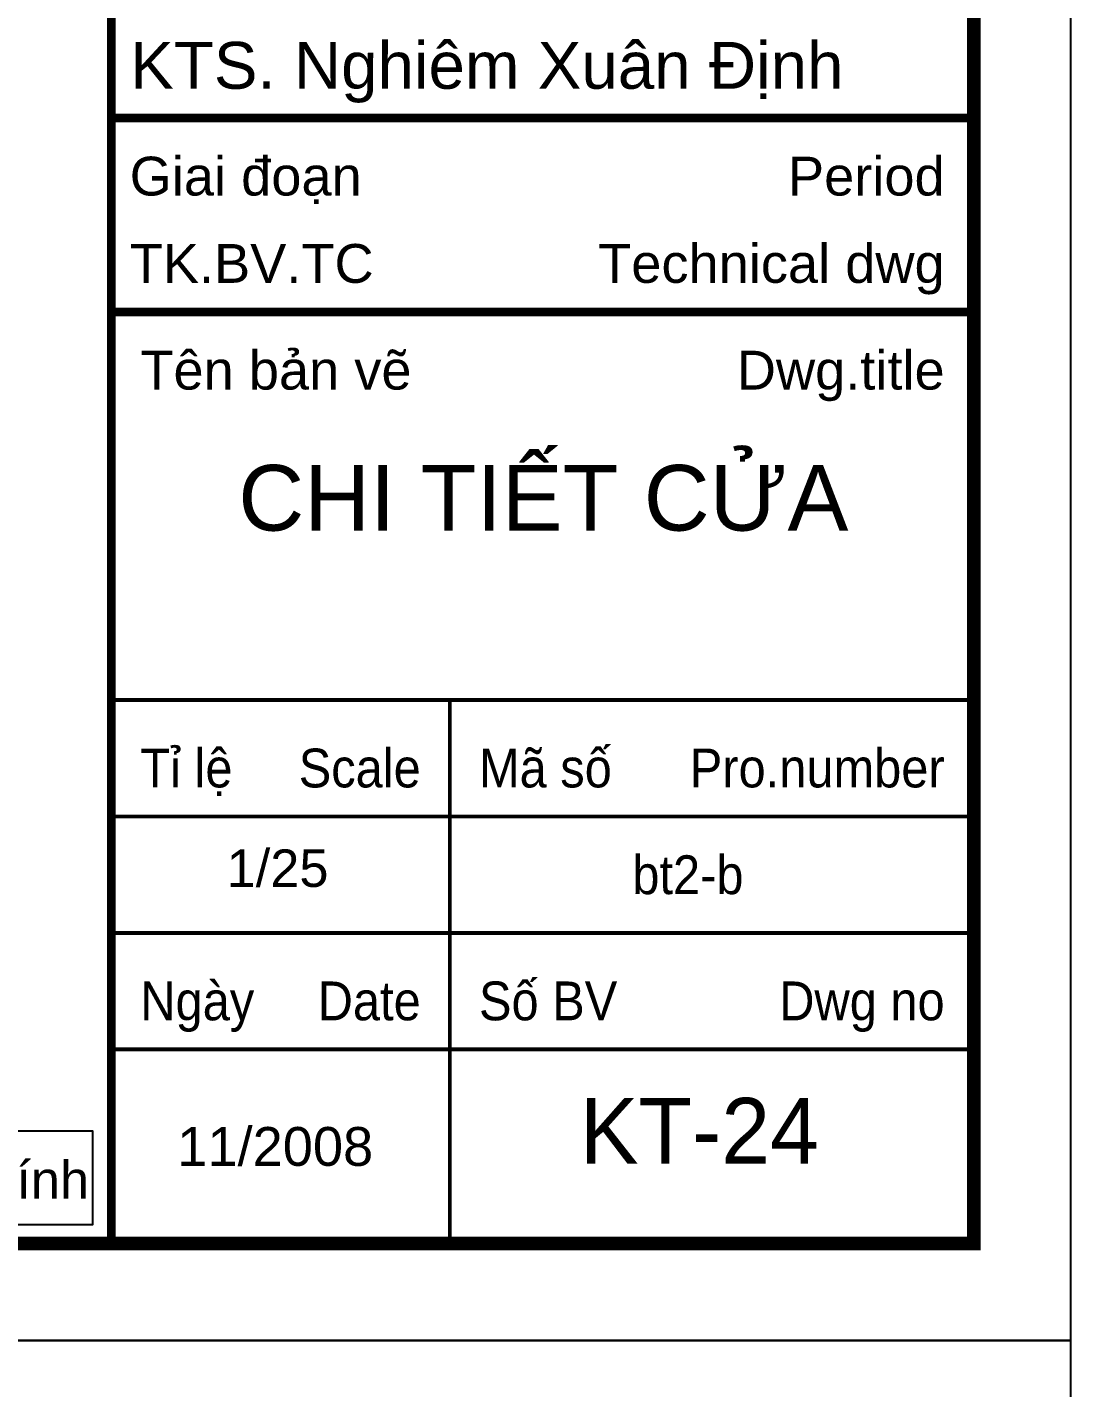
# Model space of a CAD drawing. Header units: millimetres. Extents: x -229618 to 2906, y -178063 to 96806.
# Drawn here: x -9413 to -7743, y -57051 to -54874 of the extents above; entities that cross this region are included whole.
import ezdxf
from ezdxf.enums import TextEntityAlignment as Align

# ---------------------------------------------------------------- set-up
doc = ezdxf.new("R2010")
doc.units = ezdxf.units.MM
doc.header["$LTSCALE"] = 200
doc.header["$MEASUREMENT"] = 0
doc.linetypes.add('DASHED2', pattern=[0.375, 0.25, -0.125])
doc.layers.get('DEFPOINTS').update_dxf_attribs({"linetype": 'CONTINUOUS'})
for name, color, linetype in [('CUA', 145, 'CONTINUOUS'), ('KHUNGTEN', 7, 'CONTINUOUS'), ('TEXT', 33, 'CONTINUOUS')]:
    doc.layers.add(name, color=color, linetype=linetype)
doc.layers.add('in', color=203, linetype='CONTINUOUS', lineweight=5, plot=False)
doc.layers.add('khuat', color=8, linetype='DASHED2', lineweight=15)
doc.styles.add('Arial iso', font='vnarial_0.ttf')
doc.styles.add('TEXT1', font='Vhavan_0.ttf', dxfattribs={"height": 200})

# ---------------------------------------------------------------- blocks, each defined once
blk = doc.blocks.new('KhungA3')
at = {"layer": 'DEFPOINTS', "color": 8}
blk.add_lwpolyline([(-3.738, 3.813), (416.305, 3.813), (416.305, 300.813), (-3.738, 300.813)], close=True, dxfattribs=at)
at = {"layer": 'KHUNGTEN', "color": 4}
for points, const_width in [([(7.542, 8.987), (411.131, 8.987), (411.131, 295.639), (7.542, 295.639)], 0.724), ([(365.131, 295.639), (411.131, 295.639), (411.131, 8.987), (365.131, 8.987)], 0.466)]:
    blk.add_lwpolyline(points, close=True, dxfattribs=dict(at, const_width=const_width))
at = {"layer": 'KHUNGTEN', "color": 4, "const_width": 0.466}
for points in [[(365.131, 69.008), (411.131, 69.008)], [(365.131, 58.66), (411.131, 58.66)]]:
    blk.add_lwpolyline(points, dxfattribs=at)
at = {"layer": 'KHUNGTEN', "color": 8, "const_width": 0.207}
for points in [[(365.131, 37.963), (411.131, 37.963)], [(383.19, 37.963), (383.19, 8.987)], [(365.131, 31.754), (411.131, 31.754)], [(365.131, 25.545), (411.131, 25.545)], [(365.131, 19.336), (411.131, 19.336)]]:
    blk.add_lwpolyline(points, dxfattribs=at)
at = {"layer": 'KHUNGTEN', "color": 7, "style": 'Arial iso', "width": 1}
for s, height, p in [('KTS. Nghiªm Xu©n §Þnh', 2.5, (366.139, 70.561)), ('TK.BV.TC', 2.0697, (366.115, 60.212))]:
    blk.add_text(s, height=height, dxfattribs=at).set_placement(p)
at = {"layer": 'KHUNGTEN', "color": 8, "style": 'Arial iso'}
for s, width, p in [('Giai ®o¹n', 1, (366.115, 64.869)), ('Tªn b¶n vÏ', 1, (366.683, 54.521)), ('TØ lÖ', 0.9, (366.683, 33.306)), ('M· sè', 0.9, (384.743, 33.306)), ('bt2-b   ', 0.9, (392.92, 27.615)), ('Ngµy', 0.9, (366.683, 20.888)), ('Sè BV', 0.9, (384.743, 20.888))]:
    blk.add_text(s, height=2.0697, dxfattribs=dict(at, width=width)).set_placement(p)
for s, width, p in [('Period', 1, (409.579, 64.869)), ('Dwg.title', 1, (409.579, 54.521)), ('Scale', 0.9, (381.638, 33.306)), ('Pro.number', 0.9, (409.579, 33.306)), ('Date', 0.9, (381.638, 20.888)), ('Dwg no', 0.9, (409.579, 20.888))]:
    blk.add_text(s, height=2.0697, dxfattribs=dict(at, width=width)).set_placement(p, align=Align.RIGHT)
at = {"layer": 'KHUNGTEN', "color": 7, "style": 'Arial iso', "width": 1}
blk.add_text('Technical dwg', height=2.06969, dxfattribs=at).set_placement((409.579, 60.212), align=Align.RIGHT)
at = {"layer": 'KHUNGTEN', "color": 7, "style": 'Arial iso'}
blk.add_text('11/2008', height=2.0697, dxfattribs=at).set_placement((373.877, 14.162), align=Align.MIDDLE_CENTER)

msp = doc.modelspace()

# ---------------------------------------------------------------- linework, layer by layer
at = {"layer": 'CUA'}
msp.add_lwpolyline([(-12408.8, -56639.7), (-9308.3, -56639.7), (-9308.3, -56789.7), (-12408.8, -56789.7)], close=True, dxfattribs=at)
at = {"layer": 'in', "linetype": 'Continuous'}
for points in [[(-20344.3, -48064.9), (-7743, -48064.9), (-7743, -56974.9), (-20344.3, -56974.9)], [(-20344.3, -56974.9), (-7743, -56974.9), (-7743, -65884.9), (-20344.3, -65884.9)]]:
    msp.add_lwpolyline(points, close=True, dxfattribs=at)
at = {"layer": 'khuat', "color": 6, "ltscale": 0.3, "const_width": 8}
msp.add_lwpolyline([(-9278.3, -53269.7), (-9278.3, -56819.7)], dxfattribs=at)

# ---------------------------------------------------------------- block references
at = {"layer": 'KHUNGTEN'}
ref = msp.add_blockref('KhungA3', (-20232.2, -57089.3), dxfattribs=dict(at, xscale=30, yscale=30, zscale=30.00000000000154))
ref.add_attrib('TENBANVE', '    chi tiÕt cöa   ', dxfattribs={"color": 1, "height": 105, "style": 'TEXT1', "width": 1.103239}).set_placement((-9237.2, -55679.3), (-7977.2, -55679.3), align=Align.FIT)
ref.add_attrib('SOBANVE', 'kt-24', dxfattribs={"color": 1, "height": 105, "style": 'TEXT1'}).set_placement((-8337.2, -56639.3), align=Align.MIDDLE_CENTER)
ref.add_attrib('TILE', '1/25', dxfattribs={"color": 1, "height": 60, "style": 'Arial iso'}).set_placement((-9012.2, -56219.3), align=Align.MIDDLE_CENTER)
at = {"layer": 'KHUNGTEN', "xscale": 30, "yscale": 30, "zscale": 30.00000000000154}
msp.add_blockref('KhungA3', (-20232.2, -65999.3), dxfattribs=at)

# ---------------------------------------------------------------- texts
at = {"layer": 'TEXT', "linetype": 'Continuous', "style": 'Arial iso'}
msp.add_text('- VËt liÖu : cöa nhùa, kÝnh', height=60, dxfattribs=at).set_placement((-10283.1, -56747.9))

doc.saveas('drawing.dxf')
